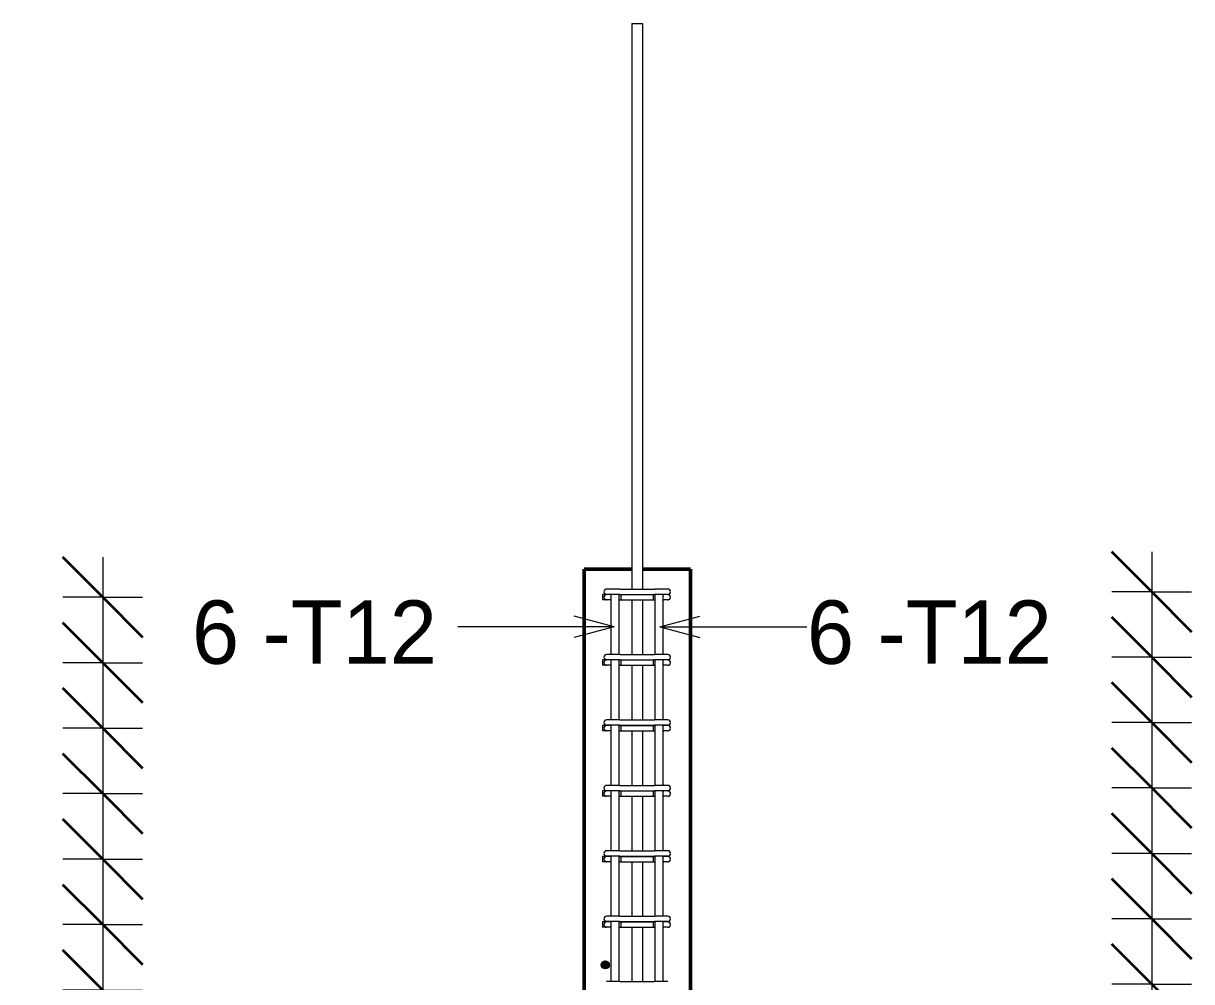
# Model space of a CAD drawing. Header units: millimetres. Extents: x -31655 to -5862, y 2843 to 78926.
# Drawn here: x -24783 to -23028, y 5580 to 7020 of the extents above; entities that cross this region are included whole.
import ezdxf

# ---------------------------------------------------------------- set-up
doc = ezdxf.new("R2010")
doc.units = ezdxf.units.MM
for name, color, linetype, lineweight in [('A-ANNO-DIMS', 211, 'Continuous', 9), ('A-ANNO-DIMS-40', 211, 'Continuous', 9), ('A-WALL', 113, 'Continuous', 25), ('S-RBAR', 171, 'Continuous', 18), ('S-RBAR-IDEN', 171, 'Continuous', 9)]:
    doc.layers.add(name, color=color, linetype=linetype, lineweight=lineweight)
doc.styles.add('Arial', font='arial.ttf', dxfattribs={"height": 80})
doc.styles.add('Nirmala UI', font='Nirmala.ttf', dxfattribs={"height": 95.25})
doc.dimstyles.new('Arc_Length_-_2_5mm_Arial', dxfattribs={"dimscale": 304.8, "dimtxt": 100.546939, "dimasz": 0.393701, "dimexe": 0.19685, "dimexo": 0.0625, "dimgap": 0.229659, "dimtad": 1, "dimdec": 4, "dimzin": 0, "dimdsep": 46, "dimtxsty": 'Nirmala UI', "dimblk1": 'OBLIQUE', "dimblk2": 'OBLIQUE', "dimsah": 1, "dimcen": 0.09, "dimdle": 0.19685, "dimazin": 0, "dimtfac": 1, "dimtdec": 4, "dimtix": 1, "dimtmove": 0, "dimatfit": 3, "dimfxl": 0.19685, "dimfxlon": 1, "dimtvp": 1, "dimtolj": 1, "dimtzin": 0, "dimarcsym": 2})
doc.dimstyles.new('Arc_Length_-_2_5mm_Arial_1', dxfattribs={"dimscale": 304.8, "dimtxt": 100.546939, "dimasz": 0.393701, "dimexe": 0.19685, "dimexo": 0.0625, "dimgap": 0.229659, "dimtad": 1, "dimdec": 4, "dimzin": 0, "dimdsep": 46, "dimtxsty": 'Arial', "dimblk1": 'OBLIQUE', "dimblk2": 'OBLIQUE', "dimsah": 1, "dimcen": 0.09, "dimdle": 0.19685, "dimazin": 0, "dimtfac": 1, "dimtdec": 4, "dimtix": 1, "dimtmove": 0, "dimatfit": 3, "dimfxl": 0.19685, "dimfxlon": 1, "dimtvp": 1, "dimtolj": 1, "dimtzin": 0, "dimarcsym": 2})

# ---------------------------------------------------------------- blocks, each defined once
blk = doc.blocks.new('DIMBLOCK122-Elevation Right')
at = {"layer": 'A-ANNO-DIMS-40', "lineweight": 35}
for p, q in [((-23087.7, 6165.7), (-23147.7, 6225.7)), ((-23087.7, 6165.7), (-23027.7, 6105.7)), ((-23087.7, 6067.5), (-23147.7, 6127.5)), ((-23087.7, 6067.5), (-23027.7, 6007.5))]:
    blk.add_line(p, q, dxfattribs=at)
at = {"layer": 'A-ANNO-DIMS-40'}
for p, q in [((-23087.7, 6225.7), (-23087.7, 6067.5)), ((-23087.7, 6165.7), (-23147.7, 6165.7)), ((-23087.7, 6165.7), (-23027.7, 6165.7)), ((-23087.7, 6067.5), (-23147.7, 6067.5)), ((-23087.7, 6067.5), (-23027.7, 6067.5))]:
    blk.add_line(p, q, dxfattribs=at)
blk = doc.blocks.new('_Oblique')
at = {"color": 0, "linetype": 'ByBlock', "lineweight": -2}
blk.add_line((-0.5, -0.5), (0.5, 0.5), dxfattribs=at)
blk = doc.blocks.new('DIMBLOCK123-Elevation Right')
at = {"layer": 'A-ANNO-DIMS-40', "lineweight": 35}
for p, q in [((-23087.7, 6067.5), (-23147.7, 6127.5)), ((-23087.7, 6067.5), (-23027.7, 6007.5)), ((-23087.7, 5969.2), (-23147.7, 6029.2)), ((-23087.7, 5969.2), (-23027.7, 5909.2))]:
    blk.add_line(p, q, dxfattribs=at)
at = {"layer": 'A-ANNO-DIMS-40'}
for p, q in [((-23087.7, 6067.5), (-23147.7, 6067.5)), ((-23087.7, 6067.5), (-23087.7, 5969.2)), ((-23087.7, 6067.5), (-23027.7, 6067.5)), ((-23087.7, 5969.2), (-23147.7, 5969.2)), ((-23087.7, 5969.2), (-23027.7, 5969.2))]:
    blk.add_line(p, q, dxfattribs=at)
blk = doc.blocks.new('DIMBLOCK124-Elevation Right')
at = {"layer": 'A-ANNO-DIMS-40', "lineweight": 35}
for p, q in [((-23087.7, 5969.2), (-23147.7, 6029.2)), ((-23087.7, 5969.2), (-23027.7, 5909.2)), ((-23087.7, 5870.9), (-23147.7, 5930.9)), ((-23087.7, 5870.9), (-23027.7, 5810.9))]:
    blk.add_line(p, q, dxfattribs=at)
at = {"layer": 'A-ANNO-DIMS-40'}
for p, q in [((-23087.7, 5969.2), (-23147.7, 5969.2)), ((-23087.7, 5969.2), (-23087.7, 5870.9)), ((-23087.7, 5969.2), (-23027.7, 5969.2)), ((-23087.7, 5870.9), (-23147.7, 5870.9)), ((-23087.7, 5870.9), (-23027.7, 5870.9))]:
    blk.add_line(p, q, dxfattribs=at)
blk = doc.blocks.new('DIMBLOCK125-Elevation Right')
at = {"layer": 'A-ANNO-DIMS-40', "lineweight": 35}
for p, q in [((-23087.7, 5870.9), (-23147.7, 5930.9)), ((-23087.7, 5870.9), (-23027.7, 5810.9)), ((-23087.7, 5772.6), (-23147.7, 5832.6)), ((-23087.7, 5772.6), (-23027.7, 5712.6))]:
    blk.add_line(p, q, dxfattribs=at)
at = {"layer": 'A-ANNO-DIMS-40'}
for p, q in [((-23087.7, 5870.9), (-23147.7, 5870.9)), ((-23087.7, 5870.9), (-23087.7, 5772.6)), ((-23087.7, 5870.9), (-23027.7, 5870.9)), ((-23087.7, 5772.6), (-23147.7, 5772.6)), ((-23087.7, 5772.6), (-23027.7, 5772.6))]:
    blk.add_line(p, q, dxfattribs=at)
blk = doc.blocks.new('DIMBLOCK126-Elevation Right')
at = {"layer": 'A-ANNO-DIMS-40', "lineweight": 35}
for p, q in [((-23087.7, 5772.6), (-23147.7, 5832.6)), ((-23087.7, 5772.6), (-23027.7, 5712.6)), ((-23087.7, 5674.3), (-23147.7, 5734.3)), ((-23087.7, 5674.3), (-23027.7, 5614.3))]:
    blk.add_line(p, q, dxfattribs=at)
at = {"layer": 'A-ANNO-DIMS-40'}
for p, q in [((-23087.7, 5772.6), (-23147.7, 5772.6)), ((-23087.7, 5772.6), (-23087.7, 5674.3)), ((-23087.7, 5772.6), (-23027.7, 5772.6)), ((-23087.7, 5674.3), (-23147.7, 5674.3)), ((-23087.7, 5674.3), (-23027.7, 5674.3))]:
    blk.add_line(p, q, dxfattribs=at)
blk = doc.blocks.new('DIMBLOCK127-Elevation Right')
at = {"layer": 'A-ANNO-DIMS-40', "lineweight": 35}
for p, q in [((-23087.7, 5674.3), (-23147.7, 5734.3)), ((-23087.7, 5674.3), (-23027.7, 5614.3)), ((-23087.7, 5576), (-23147.7, 5636)), ((-23087.7, 5576), (-23027.7, 5516))]:
    blk.add_line(p, q, dxfattribs=at)
at = {"layer": 'A-ANNO-DIMS-40'}
for p, q in [((-23087.7, 5674.3), (-23147.7, 5674.3)), ((-23087.7, 5674.3), (-23087.7, 5576)), ((-23087.7, 5674.3), (-23027.7, 5674.3)), ((-23087.7, 5576), (-23147.7, 5576)), ((-23087.7, 5576), (-23027.7, 5576))]:
    blk.add_line(p, q, dxfattribs=at)
blk = doc.blocks.new('DIMBLOCK128-Elevation Right')
at = {"layer": 'A-ANNO-DIMS-40', "lineweight": 35}
for p, q in [((-23087.7, 5576), (-23147.7, 5636)), ((-23087.7, 5576), (-23027.7, 5516)), ((-23087.7, 5476.7), (-23147.7, 5536.7)), ((-23087.7, 5476.7), (-23027.7, 5416.7))]:
    blk.add_line(p, q, dxfattribs=at)
at = {"layer": 'A-ANNO-DIMS-40'}
for p, q in [((-23087.7, 5576), (-23147.7, 5576)), ((-23087.7, 5576), (-23087.7, 5476.7)), ((-23087.7, 5576), (-23027.7, 5576)), ((-23087.7, 5476.7), (-23147.7, 5476.7)), ((-23087.7, 5476.7), (-23027.7, 5476.7))]:
    blk.add_line(p, q, dxfattribs=at)
blk = doc.blocks.new('DIMBLOCK151-Elevation Right')
at = {"layer": 'A-ANNO-DIMS-40', "lineweight": 35}
for p, q in [((-23087.7, 6165.7), (-23147.7, 6225.7)), ((-23087.7, 6165.7), (-23027.7, 6105.7)), ((-23087.7, 6067.5), (-23147.7, 6127.5)), ((-23087.7, 6067.5), (-23027.7, 6007.5)), ((-23087.7, 5969.2), (-23147.7, 6029.2)), ((-23087.7, 5969.2), (-23027.7, 5909.2)), ((-23087.7, 5870.9), (-23147.7, 5930.9)), ((-23087.7, 5870.9), (-23027.7, 5810.9)), ((-23087.7, 5772.6), (-23147.7, 5832.6)), ((-23087.7, 5772.6), (-23027.7, 5712.6)), ((-23087.7, 5674.3), (-23147.7, 5734.3)), ((-23087.7, 5674.3), (-23027.7, 5614.3)), ((-23087.7, 5576), (-23147.7, 5636)), ((-23087.7, 5576), (-23027.7, 5516)), ((-23087.7, 5476.7), (-23147.7, 5536.7)), ((-23087.7, 5476.7), (-23027.7, 5416.7))]:
    blk.add_line(p, q, dxfattribs=at)
at = {"layer": 'A-ANNO-DIMS-40'}
for p, q in [((-23087.7, 6225.7), (-23087.7, 5576)), ((-23087.7, 6225.7), (-23087.7, 6067.5)), ((-23087.7, 6165.7), (-23147.7, 6165.7)), ((-23087.7, 6165.7), (-23027.7, 6165.7)), ((-23087.7, 6067.5), (-23147.7, 6067.5)), ((-23087.7, 6067.5), (-23087.7, 5969.2)), ((-23087.7, 6067.5), (-23027.7, 6067.5)), ((-23087.7, 5969.2), (-23147.7, 5969.2)), ((-23087.7, 5969.2), (-23087.7, 5870.9)), ((-23087.7, 5969.2), (-23027.7, 5969.2)), ((-23087.7, 5870.9), (-23147.7, 5870.9)), ((-23087.7, 5870.9), (-23087.7, 5772.6)), ((-23087.7, 5870.9), (-23027.7, 5870.9)), ((-23087.7, 5772.6), (-23147.7, 5772.6)), ((-23087.7, 5772.6), (-23087.7, 5674.3)), ((-23087.7, 5772.6), (-23027.7, 5772.6)), ((-23087.7, 5674.3), (-23147.7, 5674.3)), ((-23087.7, 5674.3), (-23087.7, 5576)), ((-23087.7, 5674.3), (-23027.7, 5674.3)), ((-23087.7, 5576), (-23147.7, 5576)), ((-23087.7, 5576), (-23087.7, 5476.7)), ((-23087.7, 5576), (-23027.7, 5576)), ((-23087.7, 5476.7), (-23147.7, 5476.7)), ((-23087.7, 5476.7), (-23027.7, 5476.7))]:
    blk.add_line(p, q, dxfattribs=at)
blk = doc.blocks.new('_None')
blk = doc.blocks.new('DIMBLOCK152-Elevation Right')
at = {"layer": 'A-ANNO-DIMS-40', "lineweight": 35}
for p, q in [((-23087.7, 5576), (-23147.7, 5636)), ((-23087.7, 5576), (-23027.7, 5516)), ((-23087.7, 5476.7), (-23147.7, 5536.7)), ((-23087.7, 5476.7), (-23027.7, 5416.7)), ((-23087.7, 5378.4), (-23147.7, 5438.4)), ((-23087.7, 5378.4), (-23027.7, 5318.4))]:
    blk.add_line(p, q, dxfattribs=at)
at = {"layer": 'A-ANNO-DIMS-40'}
for p, q in [((-23087.7, 5576), (-23147.7, 5576)), ((-23087.7, 5576), (-23087.7, 5476.7)), ((-23087.7, 5576), (-23087.7, 5476.7)), ((-23087.7, 5576), (-23027.7, 5576)), ((-23087.7, 5476.7), (-23147.7, 5476.7)), ((-23087.7, 5476.7), (-23087.7, 5378.4)), ((-23087.7, 5476.7), (-23027.7, 5476.7)), ((-23087.7, 5378.4), (-23147.7, 5378.4)), ((-23087.7, 5378.4), (-23027.7, 5378.4))]:
    blk.add_line(p, q, dxfattribs=at)
blk = doc.blocks.new('DIMBLOCK155-Elevation Right')
at = {"layer": 'A-ANNO-DIMS-40', "lineweight": 35}
for p, q in [((-24664.2, 6157.6), (-24724.2, 6217.6)), ((-24664.2, 6157.6), (-24604.2, 6097.6)), ((-24664.2, 6059.2), (-24724.2, 6119.2)), ((-24664.2, 6059.2), (-24604.2, 5999.2))]:
    blk.add_line(p, q, dxfattribs=at)
at = {"layer": 'A-ANNO-DIMS-40'}
for p, q in [((-24664.2, 6217.6), (-24664.2, 6059.2)), ((-24664.2, 6157.6), (-24724.2, 6157.6)), ((-24664.2, 6157.6), (-24604.2, 6157.6)), ((-24664.2, 6059.2), (-24724.2, 6059.2)), ((-24664.2, 6059.2), (-24604.2, 6059.2))]:
    blk.add_line(p, q, dxfattribs=at)
blk = doc.blocks.new('DIMBLOCK156-Elevation Right')
at = {"layer": 'A-ANNO-DIMS-40', "lineweight": 35}
for p, q in [((-24664.2, 6059.2), (-24724.2, 6119.2)), ((-24664.2, 6059.2), (-24604.2, 5999.2)), ((-24664.2, 5960.8), (-24724.2, 6020.8)), ((-24664.2, 5960.8), (-24604.2, 5900.8))]:
    blk.add_line(p, q, dxfattribs=at)
at = {"layer": 'A-ANNO-DIMS-40'}
for p, q in [((-24664.2, 6059.2), (-24724.2, 6059.2)), ((-24664.2, 6059.2), (-24664.2, 5960.8)), ((-24664.2, 6059.2), (-24604.2, 6059.2)), ((-24664.2, 5960.8), (-24724.2, 5960.8)), ((-24664.2, 5960.8), (-24604.2, 5960.8))]:
    blk.add_line(p, q, dxfattribs=at)
blk = doc.blocks.new('DIMBLOCK157-Elevation Right')
at = {"layer": 'A-ANNO-DIMS-40', "lineweight": 35}
for p, q in [((-24664.2, 5960.8), (-24724.2, 6020.8)), ((-24664.2, 5960.8), (-24604.2, 5900.8)), ((-24664.2, 5862.4), (-24724.2, 5922.4)), ((-24664.2, 5862.4), (-24604.2, 5802.4))]:
    blk.add_line(p, q, dxfattribs=at)
at = {"layer": 'A-ANNO-DIMS-40'}
for p, q in [((-24664.2, 5960.8), (-24724.2, 5960.8)), ((-24664.2, 5960.8), (-24664.2, 5862.4)), ((-24664.2, 5960.8), (-24604.2, 5960.8)), ((-24664.2, 5862.4), (-24724.2, 5862.4)), ((-24664.2, 5862.4), (-24604.2, 5862.4))]:
    blk.add_line(p, q, dxfattribs=at)
blk = doc.blocks.new('DIMBLOCK158-Elevation Right')
at = {"layer": 'A-ANNO-DIMS-40', "lineweight": 35}
for p, q in [((-24664.2, 5862.4), (-24724.2, 5922.4)), ((-24664.2, 5862.4), (-24604.2, 5802.4)), ((-24664.2, 5764), (-24724.2, 5824)), ((-24664.2, 5764), (-24604.2, 5704))]:
    blk.add_line(p, q, dxfattribs=at)
at = {"layer": 'A-ANNO-DIMS-40'}
for p, q in [((-24664.2, 5862.4), (-24724.2, 5862.4)), ((-24664.2, 5862.4), (-24664.2, 5764)), ((-24664.2, 5862.4), (-24604.2, 5862.4)), ((-24664.2, 5764), (-24724.2, 5764)), ((-24664.2, 5764), (-24604.2, 5764))]:
    blk.add_line(p, q, dxfattribs=at)
blk = doc.blocks.new('DIMBLOCK159-Elevation Right')
at = {"layer": 'A-ANNO-DIMS-40', "lineweight": 35}
for p, q in [((-24664.2, 5764), (-24724.2, 5824)), ((-24664.2, 5764), (-24604.2, 5704)), ((-24664.2, 5665.6), (-24724.2, 5725.6)), ((-24664.2, 5665.6), (-24604.2, 5605.6))]:
    blk.add_line(p, q, dxfattribs=at)
at = {"layer": 'A-ANNO-DIMS-40'}
for p, q in [((-24664.2, 5764), (-24724.2, 5764)), ((-24664.2, 5764), (-24664.2, 5665.6)), ((-24664.2, 5764), (-24604.2, 5764)), ((-24664.2, 5665.6), (-24724.2, 5665.6)), ((-24664.2, 5665.6), (-24604.2, 5665.6))]:
    blk.add_line(p, q, dxfattribs=at)
blk = doc.blocks.new('DIMBLOCK160-Elevation Right')
at = {"layer": 'A-ANNO-DIMS-40', "lineweight": 35}
for p, q in [((-24664.2, 5665.6), (-24724.2, 5725.6)), ((-24664.2, 5665.6), (-24604.2, 5605.6)), ((-24664.2, 5567.2), (-24724.2, 5627.2)), ((-24664.2, 5567.2), (-24604.2, 5507.2))]:
    blk.add_line(p, q, dxfattribs=at)
at = {"layer": 'A-ANNO-DIMS-40'}
for p, q in [((-24664.2, 5665.6), (-24724.2, 5665.6)), ((-24664.2, 5665.6), (-24664.2, 5567.2)), ((-24664.2, 5665.6), (-24604.2, 5665.6)), ((-24664.2, 5567.2), (-24724.2, 5567.2)), ((-24664.2, 5567.2), (-24604.2, 5567.2))]:
    blk.add_line(p, q, dxfattribs=at)
blk = doc.blocks.new('DIMBLOCK161-Elevation Right')
at = {"layer": 'A-ANNO-DIMS-40', "lineweight": 35}
for p, q in [((-24664.2, 5567.2), (-24724.2, 5627.2)), ((-24664.2, 5567.2), (-24604.2, 5507.2)), ((-24664.2, 5468.8), (-24724.2, 5528.8)), ((-24664.2, 5468.8), (-24604.2, 5408.8))]:
    blk.add_line(p, q, dxfattribs=at)
at = {"layer": 'A-ANNO-DIMS-40'}
for p, q in [((-24664.2, 5567.2), (-24724.2, 5567.2)), ((-24664.2, 5567.2), (-24664.2, 5468.8)), ((-24664.2, 5567.2), (-24604.2, 5567.2)), ((-24664.2, 5468.8), (-24724.2, 5468.8)), ((-24664.2, 5468.8), (-24604.2, 5468.8))]:
    blk.add_line(p, q, dxfattribs=at)
blk = doc.blocks.new('DIMBLOCK184-Elevation Right')
at = {"layer": 'A-ANNO-DIMS-40', "lineweight": 35}
for p, q in [((-24664.2, 6157.6), (-24724.2, 6217.6)), ((-24664.2, 6157.6), (-24604.2, 6097.6)), ((-24664.2, 6059.2), (-24724.2, 6119.2)), ((-24664.2, 6059.2), (-24604.2, 5999.2)), ((-24664.2, 5960.8), (-24724.2, 6020.8)), ((-24664.2, 5960.8), (-24604.2, 5900.8)), ((-24664.2, 5862.4), (-24724.2, 5922.4)), ((-24664.2, 5862.4), (-24604.2, 5802.4)), ((-24664.2, 5764), (-24724.2, 5824)), ((-24664.2, 5764), (-24604.2, 5704)), ((-24664.2, 5665.6), (-24724.2, 5725.6)), ((-24664.2, 5665.6), (-24604.2, 5605.6)), ((-24664.2, 5567.2), (-24724.2, 5627.2)), ((-24664.2, 5567.2), (-24604.2, 5507.2)), ((-24664.2, 5468.8), (-24724.2, 5528.8)), ((-24664.2, 5468.8), (-24604.2, 5408.8)), ((-24664.2, 5370.3), (-24724.2, 5430.3)), ((-24664.2, 5370.3), (-24604.2, 5310.3)), ((-24664.2, 5271.9), (-24724.2, 5331.9)), ((-24664.2, 5271.9), (-24604.2, 5211.9)), ((-24664.2, 5173.5), (-24724.2, 5233.5)), ((-24664.2, 5173.5), (-24604.2, 5113.5)), ((-24664.2, 5075.1), (-24724.2, 5135.1)), ((-24664.2, 5075.1), (-24604.2, 5015.1)), ((-24664.2, 4976.7), (-24724.2, 5036.7)), ((-24664.2, 4976.7), (-24604.2, 4916.7)), ((-24664.2, 4878.3), (-24724.2, 4938.3)), ((-24664.2, 4878.3), (-24604.2, 4818.3)), ((-24664.2, 4779.9), (-24724.2, 4839.9)), ((-24664.2, 4779.9), (-24604.2, 4719.9)), ((-24664.2, 4681.5), (-24724.2, 4741.5)), ((-24664.2, 4681.5), (-24604.2, 4621.5)), ((-24664.2, 4583.1), (-24724.2, 4643.1)), ((-24664.2, 4583.1), (-24604.2, 4523.1)), ((-24664.2, 4484.7), (-24724.2, 4544.7)), ((-24664.2, 4484.7), (-24604.2, 4424.7)), ((-24664.2, 4386.3), (-24724.2, 4446.3)), ((-24664.2, 4386.3), (-24604.2, 4326.3)), ((-24664.2, 4287.8), (-24724.2, 4347.8)), ((-24664.2, 4287.8), (-24604.2, 4227.8)), ((-24664.2, 4189.4), (-24724.2, 4249.4)), ((-24664.2, 4189.4), (-24604.2, 4129.4)), ((-24664.2, 4091), (-24724.2, 4151)), ((-24664.2, 4091), (-24604.2, 4031)), ((-24664.2, 3992.6), (-24724.2, 4052.6)), ((-24664.2, 3992.6), (-24604.2, 3932.6)), ((-24664.2, 3894.2), (-24724.2, 3954.2)), ((-24664.2, 3894.2), (-24604.2, 3834.2)), ((-24664.2, 3795.8), (-24724.2, 3855.8)), ((-24664.2, 3795.8), (-24604.2, 3735.8)), ((-24664.2, 3697.4), (-24724.2, 3757.4)), ((-24664.2, 3697.4), (-24604.2, 3637.4)), ((-24664.2, 3599), (-24724.2, 3659)), ((-24664.2, 3599), (-24604.2, 3539)), ((-24664.2, 3500.6), (-24724.2, 3560.6)), ((-24664.2, 3500.6), (-24604.2, 3440.6)), ((-24664.2, 3402.2), (-24724.2, 3462.2)), ((-24664.2, 3402.2), (-24604.2, 3342.2)), ((-24664.2, 3303.8), (-24724.2, 3363.8)), ((-24664.2, 3303.8), (-24604.2, 3243.8))]:
    blk.add_line(p, q, dxfattribs=at)
at = {"layer": 'A-ANNO-DIMS-40'}
for p, q in [((-24664.2, 6217.6), (-24664.2, 3243.8)), ((-24664.2, 6217.6), (-24664.2, 6059.2)), ((-24664.2, 6157.6), (-24724.2, 6157.6)), ((-24664.2, 6157.6), (-24604.2, 6157.6)), ((-24664.2, 6059.2), (-24724.2, 6059.2)), ((-24664.2, 6059.2), (-24664.2, 5960.8)), ((-24664.2, 6059.2), (-24604.2, 6059.2)), ((-24664.2, 5960.8), (-24724.2, 5960.8)), ((-24664.2, 5960.8), (-24664.2, 5862.4)), ((-24664.2, 5960.8), (-24604.2, 5960.8)), ((-24664.2, 5862.4), (-24724.2, 5862.4)), ((-24664.2, 5862.4), (-24664.2, 5764)), ((-24664.2, 5862.4), (-24604.2, 5862.4)), ((-24664.2, 5764), (-24724.2, 5764)), ((-24664.2, 5764), (-24664.2, 5665.6)), ((-24664.2, 5764), (-24604.2, 5764)), ((-24664.2, 5665.6), (-24724.2, 5665.6)), ((-24664.2, 5665.6), (-24664.2, 5567.2)), ((-24664.2, 5665.6), (-24604.2, 5665.6)), ((-24664.2, 5567.2), (-24724.2, 5567.2)), ((-24664.2, 5567.2), (-24664.2, 5468.8)), ((-24664.2, 5567.2), (-24604.2, 5567.2)), ((-24664.2, 5468.8), (-24724.2, 5468.8)), ((-24664.2, 5468.8), (-24664.2, 5370.3)), ((-24664.2, 5468.8), (-24604.2, 5468.8)), ((-24664.2, 5370.3), (-24724.2, 5370.3)), ((-24664.2, 5370.3), (-24664.2, 5271.9)), ((-24664.2, 5370.3), (-24604.2, 5370.3)), ((-24664.2, 5271.9), (-24724.2, 5271.9)), ((-24664.2, 5271.9), (-24664.2, 5173.5)), ((-24664.2, 5271.9), (-24604.2, 5271.9)), ((-24664.2, 5173.5), (-24724.2, 5173.5)), ((-24664.2, 5173.5), (-24664.2, 5075.1)), ((-24664.2, 5173.5), (-24604.2, 5173.5)), ((-24664.2, 5075.1), (-24724.2, 5075.1)), ((-24664.2, 5075.1), (-24664.2, 4976.7)), ((-24664.2, 5075.1), (-24604.2, 5075.1)), ((-24664.2, 4976.7), (-24724.2, 4976.7)), ((-24664.2, 4976.7), (-24664.2, 4878.3)), ((-24664.2, 4976.7), (-24604.2, 4976.7)), ((-24664.2, 4878.3), (-24724.2, 4878.3)), ((-24664.2, 4878.3), (-24664.2, 4779.9)), ((-24664.2, 4878.3), (-24604.2, 4878.3)), ((-24664.2, 4779.9), (-24724.2, 4779.9)), ((-24664.2, 4779.9), (-24664.2, 4681.5)), ((-24664.2, 4779.9), (-24604.2, 4779.9)), ((-24664.2, 4681.5), (-24724.2, 4681.5)), ((-24664.2, 4681.5), (-24664.2, 4583.1)), ((-24664.2, 4681.5), (-24604.2, 4681.5)), ((-24664.2, 4583.1), (-24724.2, 4583.1)), ((-24664.2, 4583.1), (-24664.2, 4484.7)), ((-24664.2, 4583.1), (-24604.2, 4583.1)), ((-24664.2, 4484.7), (-24724.2, 4484.7)), ((-24664.2, 4484.7), (-24664.2, 4386.3)), ((-24664.2, 4484.7), (-24604.2, 4484.7)), ((-24664.2, 4386.3), (-24724.2, 4386.3)), ((-24664.2, 4386.3), (-24664.2, 4287.8)), ((-24664.2, 4386.3), (-24604.2, 4386.3)), ((-24664.2, 4287.8), (-24724.2, 4287.8)), ((-24664.2, 4287.8), (-24664.2, 4189.4)), ((-24664.2, 4287.8), (-24604.2, 4287.8)), ((-24664.2, 4189.4), (-24724.2, 4189.4)), ((-24664.2, 4189.4), (-24664.2, 4091)), ((-24664.2, 4189.4), (-24604.2, 4189.4)), ((-24664.2, 4091), (-24724.2, 4091)), ((-24664.2, 4091), (-24664.2, 3992.6)), ((-24664.2, 4091), (-24604.2, 4091)), ((-24664.2, 3992.6), (-24724.2, 3992.6)), ((-24664.2, 3992.6), (-24664.2, 3894.2)), ((-24664.2, 3992.6), (-24604.2, 3992.6)), ((-24664.2, 3894.2), (-24724.2, 3894.2)), ((-24664.2, 3894.2), (-24664.2, 3795.8)), ((-24664.2, 3894.2), (-24604.2, 3894.2)), ((-24664.2, 3795.8), (-24724.2, 3795.8)), ((-24664.2, 3795.8), (-24664.2, 3697.4)), ((-24664.2, 3795.8), (-24604.2, 3795.8)), ((-24664.2, 3697.4), (-24724.2, 3697.4)), ((-24664.2, 3697.4), (-24664.2, 3599)), ((-24664.2, 3697.4), (-24604.2, 3697.4)), ((-24664.2, 3599), (-24724.2, 3599)), ((-24664.2, 3599), (-24664.2, 3500.6)), ((-24664.2, 3599), (-24604.2, 3599)), ((-24664.2, 3500.6), (-24724.2, 3500.6)), ((-24664.2, 3500.6), (-24664.2, 3402.2)), ((-24664.2, 3500.6), (-24604.2, 3500.6)), ((-24664.2, 3402.2), (-24724.2, 3402.2)), ((-24664.2, 3402.2), (-24664.2, 3243.8)), ((-24664.2, 3402.2), (-24604.2, 3402.2)), ((-24664.2, 3303.8), (-24724.2, 3303.8)), ((-24664.2, 3303.8), (-24604.2, 3303.8))]:
    blk.add_line(p, q, dxfattribs=at)

msp = doc.modelspace()

# ---------------------------------------------------------------- hatches: boundary and pattern name
at = {"layer": 'S-RBAR'}
h = msp.add_hatch(color=256, dxfattribs=at)
edge = h.paths.add_edge_path()
edge.add_arc((-23908.86685, 5605), 6, 0, 360)
msp.add_hatch(color=256, dxfattribs=at).paths.add_polyline_path([(-23908.86685, 5599), (-23902.86685, 5605), (-23908.86685, 5611), (-23914.86685, 5605), (-23911.30388, 5601.43703)])

# ---------------------------------------------------------------- linework, layer by layer
at = {"layer": 'A-WALL', "lineweight": 50}
for p, q in [((-23940.86685, 6199.75), (-23940.86685, 4554.75)), ((-23868.86685, 6199.75), (-23940.86685, 6199.75)), ((-23780.86685, 6199.75), (-23852.86685, 6199.75)), ((-23780.86685, 3269.75), (-23780.86685, 6199.75))]:
    msp.add_line(p, q, dxfattribs=at)
at = {"layer": 'S-RBAR'}
for p, q in [((-23868.86685, 7019.75), (-23868.86685, 6169.75)), ((-23868.86685, 7019.75), (-23852.86685, 7019.75)), ((-23868.86685, 7019.75), (-23868.86685, 6169.75)), ((-23868.86685, 7019.75), (-23852.86685, 7019.75)), ((-23852.86685, 7019.75), (-23852.86685, 6169.75)), ((-23852.86685, 7019.75), (-23852.86685, 6169.75)), ((-23886.86685, 6169.75), (-23906.86685, 6169.75)), ((-23886.86685, 6169.75), (-23834.86685, 6169.75)), ((-23814.86685, 6169.75), (-23834.86685, 6169.75)), ((-23906.86685, 6161.625), (-23913.3557, 6161.625)), ((-23913.3557, 6161.625), (-23913.3557, 6153.625)), ((-23906.86685, 6153.625), (-23913.3557, 6153.625)), ((-23886.86685, 6161.75), (-23906.86685, 6161.75)), ((-23901.00899, 6161.625), (-23906.86685, 6161.625)), ((-23906.78342, 6153.625), (-23906.86685, 6153.625)), ((-23901.00899, 6153.625), (-23906.18537, 6153.625)), ((-23901.00899, 6161.625), (-23899.93792, 6161.625)), ((-23901.00899, 6153.625), (-23899.93792, 6153.625)), ((-23899.93792, 6071.45204), (-23899.93792, 6161.75)), ((-23887.93792, 6071.45204), (-23887.93792, 6161.75)), ((-23887.93792, 6161.625), (-23885.07143, 6161.625)), ((-23887.93792, 6153.625), (-23885.07143, 6153.625)), ((-23886.86685, 6161.75), (-23834.86685, 6161.75)), ((-23885.07143, 6161.625), (-23860.86685, 6161.625)), ((-23885.07143, 6153.625), (-23885.07143, 6161.625)), ((-23885.07143, 6153.625), (-23860.86685, 6153.625)), ((-23868.86685, 6153.625), (-23868.86685, 6071.45204)), ((-23868.86685, 6153.625), (-23868.86685, 6071.45204)), ((-23860.86685, 6161.625), (-23836.66227, 6161.625)), ((-23860.86685, 6153.625), (-23836.66227, 6153.625)), ((-23852.86685, 6153.625), (-23852.86685, 6071.45204)), ((-23852.86685, 6153.625), (-23852.86685, 6071.45204)), ((-23836.66227, 6161.625), (-23833.79578, 6161.625)), ((-23836.66227, 6153.625), (-23836.66227, 6161.625)), ((-23836.66227, 6153.625), (-23833.79578, 6153.625)), ((-23814.86685, 6161.75), (-23834.86685, 6161.75)), ((-23833.79578, 6071.45204), (-23833.79578, 6161.75)), ((-23821.79578, 6071.45204), (-23821.79578, 6161.75)), ((-23821.79578, 6161.625), (-23820.72472, 6161.625)), ((-23821.79578, 6153.625), (-23820.72472, 6153.625)), ((-23814.86685, 6161.625), (-23820.72472, 6161.625)), ((-23815.54833, 6153.625), (-23820.72472, 6153.625)), ((-23814.86685, 6153.625), (-23814.95028, 6153.625)), ((-23906.86685, 6063.21552), (-23913.3557, 6063.21552)), ((-23913.3557, 6063.21552), (-23913.3557, 6055.21552)), ((-23886.86685, 6071.45204), (-23906.86685, 6071.45204)), ((-23886.86685, 6063.45204), (-23906.86685, 6063.45204)), ((-23901.00899, 6063.21552), (-23906.86685, 6063.21552)), ((-23901.00899, 6063.21552), (-23899.93792, 6063.21552)), ((-23899.93792, 5973.15408), (-23899.93792, 6063.45204)), ((-23887.93792, 5973.15408), (-23887.93792, 6063.45204)), ((-23887.93792, 6063.21552), (-23885.07143, 6063.21552)), ((-23886.86685, 6071.45204), (-23834.86685, 6071.45204)), ((-23886.86685, 6063.45204), (-23834.86685, 6063.45204)), ((-23885.07143, 6063.21552), (-23860.86685, 6063.21552)), ((-23885.07143, 6055.21552), (-23885.07143, 6063.21552)), ((-23860.86685, 6063.21552), (-23836.66227, 6063.21552)), ((-23836.66227, 6063.21552), (-23833.79578, 6063.21552)), ((-23836.66227, 6055.21552), (-23836.66227, 6063.21552)), ((-23814.86685, 6071.45204), (-23834.86685, 6071.45204)), ((-23814.86685, 6063.45204), (-23834.86685, 6063.45204)), ((-23833.79578, 5973.15408), (-23833.79578, 6063.45204)), ((-23821.79578, 5973.15408), (-23821.79578, 6063.45204)), ((-23821.79578, 6063.21552), (-23820.72472, 6063.21552)), ((-23814.86685, 6063.21552), (-23820.72472, 6063.21552)), ((-23906.86685, 6055.21552), (-23913.3557, 6055.21552)), ((-23906.78342, 6055.21552), (-23906.86685, 6055.21552)), ((-23901.00899, 6055.21552), (-23906.18537, 6055.21552)), ((-23901.00899, 6055.21552), (-23899.93792, 6055.21552)), ((-23887.93792, 6055.21552), (-23885.07143, 6055.21552)), ((-23885.07143, 6055.21552), (-23860.86685, 6055.21552)), ((-23868.86685, 6055.21552), (-23868.86685, 5973.15408)), ((-23868.86685, 6055.21552), (-23868.86685, 5973.15408)), ((-23860.86685, 6055.21552), (-23836.66227, 6055.21552)), ((-23852.86685, 6055.21552), (-23852.86685, 5973.15408)), ((-23852.86685, 6055.21552), (-23852.86685, 5973.15408)), ((-23836.66227, 6055.21552), (-23833.79578, 6055.21552)), ((-23821.79578, 6055.21552), (-23820.72472, 6055.21552)), ((-23815.54833, 6055.21552), (-23820.72472, 6055.21552)), ((-23814.86685, 6055.21552), (-23814.95028, 6055.21552)), ((-23886.86685, 5973.15408), (-23906.86685, 5973.15408)), ((-23886.86685, 5973.15408), (-23834.86685, 5973.15408)), ((-23814.86685, 5973.15408), (-23834.86685, 5973.15408)), ((-23906.86685, 5964.80603), (-23913.3557, 5964.80603)), ((-23913.3557, 5964.80603), (-23913.3557, 5956.80603)), ((-23906.86685, 5956.80603), (-23913.3557, 5956.80603)), ((-23886.86685, 5965.15408), (-23906.86685, 5965.15408)), ((-23901.00899, 5964.80603), (-23906.86685, 5964.80603)), ((-23906.78342, 5956.80603), (-23906.86685, 5956.80603)), ((-23901.00899, 5956.80603), (-23906.18537, 5956.80603)), ((-23901.00899, 5964.80603), (-23899.93792, 5964.80603)), ((-23901.00899, 5956.80603), (-23899.93792, 5956.80603)), ((-23899.93792, 5874.85612), (-23899.93792, 5965.15408)), ((-23887.93792, 5874.85612), (-23887.93792, 5965.15408)), ((-23887.93792, 5964.80603), (-23885.07143, 5964.80603)), ((-23887.93792, 5956.80603), (-23885.07143, 5956.80603)), ((-23886.86685, 5965.15408), (-23834.86685, 5965.15408)), ((-23885.07143, 5964.80603), (-23860.86685, 5964.80603)), ((-23885.07143, 5956.80603), (-23885.07143, 5964.80603)), ((-23885.07143, 5956.80603), (-23860.86685, 5956.80603)), ((-23868.86685, 5956.80603), (-23868.86685, 5874.85612)), ((-23868.86685, 5956.80603), (-23868.86685, 5874.85612)), ((-23860.86685, 5964.80603), (-23836.66227, 5964.80603)), ((-23860.86685, 5956.80603), (-23836.66227, 5956.80603)), ((-23852.86685, 5956.80603), (-23852.86685, 5874.85612)), ((-23852.86685, 5956.80603), (-23852.86685, 5874.85612)), ((-23836.66227, 5964.80603), (-23833.79578, 5964.80603)), ((-23836.66227, 5956.80603), (-23836.66227, 5964.80603)), ((-23836.66227, 5956.80603), (-23833.79578, 5956.80603)), ((-23814.86685, 5965.15408), (-23834.86685, 5965.15408)), ((-23833.79578, 5874.85612), (-23833.79578, 5965.15408)), ((-23821.79578, 5874.85612), (-23821.79578, 5965.15408)), ((-23821.79578, 5964.80603), (-23820.72472, 5964.80603)), ((-23821.79578, 5956.80603), (-23820.72472, 5956.80603)), ((-23814.86685, 5964.80603), (-23820.72472, 5964.80603)), ((-23815.54833, 5956.80603), (-23820.72472, 5956.80603)), ((-23814.86685, 5956.80603), (-23814.95028, 5956.80603)), ((-23906.86685, 5866.39655), (-23913.3557, 5866.39655)), ((-23913.3557, 5866.39655), (-23913.3557, 5858.39655)), ((-23886.86685, 5874.85612), (-23906.86685, 5874.85612)), ((-23886.86685, 5866.85612), (-23906.86685, 5866.85612)), ((-23901.00899, 5866.39655), (-23906.86685, 5866.39655)), ((-23901.00899, 5866.39655), (-23899.93792, 5866.39655)), ((-23899.93792, 5776.55816), (-23899.93792, 5866.85612)), ((-23887.93792, 5776.55816), (-23887.93792, 5866.85612)), ((-23887.93792, 5866.39655), (-23885.07143, 5866.39655)), ((-23886.86685, 5874.85612), (-23834.86685, 5874.85612)), ((-23886.86685, 5866.85612), (-23834.86685, 5866.85612)), ((-23885.07143, 5866.39655), (-23860.86685, 5866.39655)), ((-23885.07143, 5858.39655), (-23885.07143, 5866.39655)), ((-23860.86685, 5866.39655), (-23836.66227, 5866.39655)), ((-23836.66227, 5866.39655), (-23833.79578, 5866.39655)), ((-23836.66227, 5858.39655), (-23836.66227, 5866.39655)), ((-23814.86685, 5874.85612), (-23834.86685, 5874.85612)), ((-23814.86685, 5866.85612), (-23834.86685, 5866.85612)), ((-23833.79578, 5776.55816), (-23833.79578, 5866.85612)), ((-23821.79578, 5776.55816), (-23821.79578, 5866.85612)), ((-23821.79578, 5866.39655), (-23820.72472, 5866.39655)), ((-23814.86685, 5866.39655), (-23820.72472, 5866.39655)), ((-23906.86685, 5858.39655), (-23913.3557, 5858.39655)), ((-23906.78342, 5858.39655), (-23906.86685, 5858.39655)), ((-23901.00899, 5858.39655), (-23906.18537, 5858.39655)), ((-23901.00899, 5858.39655), (-23899.93792, 5858.39655)), ((-23887.93792, 5858.39655), (-23885.07143, 5858.39655)), ((-23885.07143, 5858.39655), (-23860.86685, 5858.39655)), ((-23868.86685, 5858.39655), (-23868.86685, 5776.55816)), ((-23868.86685, 5858.39655), (-23868.86685, 5776.55816)), ((-23860.86685, 5858.39655), (-23836.66227, 5858.39655)), ((-23852.86685, 5858.39655), (-23852.86685, 5776.55816)), ((-23852.86685, 5858.39655), (-23852.86685, 5776.55816)), ((-23836.66227, 5858.39655), (-23833.79578, 5858.39655)), ((-23821.79578, 5858.39655), (-23820.72472, 5858.39655)), ((-23815.54833, 5858.39655), (-23820.72472, 5858.39655)), ((-23814.86685, 5858.39655), (-23814.95028, 5858.39655)), ((-23886.86685, 5776.55816), (-23906.86685, 5776.55816)), ((-23886.86685, 5776.55816), (-23834.86685, 5776.55816)), ((-23814.86685, 5776.55816), (-23834.86685, 5776.55816)), ((-23906.86685, 5767.98707), (-23913.3557, 5767.98707)), ((-23913.3557, 5767.98707), (-23913.3557, 5759.98707)), ((-23906.86685, 5759.98707), (-23913.3557, 5759.98707)), ((-23886.86685, 5768.55816), (-23906.86685, 5768.55816)), ((-23901.00899, 5767.98707), (-23906.86685, 5767.98707)), ((-23906.78342, 5759.98707), (-23906.86685, 5759.98707)), ((-23901.00899, 5759.98707), (-23906.18537, 5759.98707)), ((-23901.00899, 5767.98707), (-23899.93792, 5767.98707)), ((-23901.00899, 5759.98707), (-23899.93792, 5759.98707)), ((-23899.93792, 5678.2602), (-23899.93792, 5768.55816)), ((-23887.93792, 5678.2602), (-23887.93792, 5768.55816)), ((-23887.93792, 5767.98707), (-23885.07143, 5767.98707)), ((-23887.93792, 5759.98707), (-23885.07143, 5759.98707)), ((-23886.86685, 5768.55816), (-23834.86685, 5768.55816)), ((-23885.07143, 5767.98707), (-23860.86685, 5767.98707)), ((-23885.07143, 5759.98707), (-23885.07143, 5767.98707)), ((-23885.07143, 5759.98707), (-23860.86685, 5759.98707)), ((-23868.86685, 5768.55816), (-23868.86685, 5767.98707)), ((-23868.86685, 5768.55816), (-23868.86685, 5767.98707)), ((-23868.86685, 5759.98707), (-23868.86685, 5678.2602)), ((-23868.86685, 5759.98707), (-23868.86685, 5678.2602)), ((-23860.86685, 5767.98707), (-23836.66227, 5767.98707)), ((-23860.86685, 5759.98707), (-23836.66227, 5759.98707)), ((-23852.86685, 5768.55816), (-23852.86685, 5767.98707)), ((-23852.86685, 5768.55816), (-23852.86685, 5767.98707)), ((-23852.86685, 5759.98707), (-23852.86685, 5678.2602)), ((-23852.86685, 5759.98707), (-23852.86685, 5678.2602)), ((-23836.66227, 5767.98707), (-23833.79578, 5767.98707)), ((-23836.66227, 5759.98707), (-23836.66227, 5767.98707)), ((-23836.66227, 5759.98707), (-23833.79578, 5759.98707)), ((-23814.86685, 5768.55816), (-23834.86685, 5768.55816)), ((-23833.79578, 5678.2602), (-23833.79578, 5768.55816)), ((-23821.79578, 5678.2602), (-23821.79578, 5768.55816)), ((-23821.79578, 5767.98707), (-23820.72472, 5767.98707)), ((-23821.79578, 5759.98707), (-23820.72472, 5759.98707)), ((-23814.86685, 5767.98707), (-23820.72472, 5767.98707)), ((-23815.54833, 5759.98707), (-23820.72472, 5759.98707)), ((-23814.86685, 5759.98707), (-23814.95028, 5759.98707)), ((-23886.86685, 5678.2602), (-23906.86685, 5678.2602)), ((-23886.86685, 5678.2602), (-23834.86685, 5678.2602)), ((-23814.86685, 5678.2602), (-23834.86685, 5678.2602)), ((-23906.86685, 5669.57759), (-23913.3557, 5669.57759)), ((-23913.3557, 5669.57759), (-23913.3557, 5661.57759)), ((-23906.86685, 5661.57759), (-23913.3557, 5661.57759)), ((-23886.86685, 5670.2602), (-23906.86685, 5670.2602)), ((-23901.00899, 5669.57759), (-23906.86685, 5669.57759)), ((-23906.78342, 5661.57759), (-23906.86685, 5661.57759)), ((-23901.00899, 5661.57759), (-23906.18537, 5661.57759)), ((-23901.00899, 5669.57759), (-23899.93792, 5669.57759)), ((-23901.00899, 5661.57759), (-23899.93792, 5661.57759)), ((-23899.93792, 5579.96224), (-23899.93792, 5670.2602)), ((-23887.93792, 5579.96224), (-23887.93792, 5670.2602)), ((-23887.93792, 5669.57759), (-23885.07143, 5669.57759)), ((-23887.93792, 5661.57759), (-23885.07143, 5661.57759)), ((-23886.86685, 5670.2602), (-23834.86685, 5670.2602)), ((-23885.07143, 5669.57759), (-23860.86685, 5669.57759)), ((-23885.07143, 5661.57759), (-23885.07143, 5669.57759)), ((-23885.07143, 5661.57759), (-23860.86685, 5661.57759)), ((-23868.86685, 5670.2602), (-23868.86685, 5669.57759)), ((-23868.86685, 5670.2602), (-23868.86685, 5669.57759)), ((-23868.86685, 5661.57759), (-23868.86685, 5579.96224)), ((-23868.86685, 5661.57759), (-23868.86685, 5579.96224)), ((-23860.86685, 5669.57759), (-23836.66227, 5669.57759)), ((-23860.86685, 5661.57759), (-23836.66227, 5661.57759)), ((-23852.86685, 5670.2602), (-23852.86685, 5669.57759)), ((-23852.86685, 5670.2602), (-23852.86685, 5669.57759)), ((-23852.86685, 5661.57759), (-23852.86685, 5579.96224)), ((-23852.86685, 5661.57759), (-23852.86685, 5579.96224)), ((-23836.66227, 5669.57759), (-23833.79578, 5669.57759)), ((-23836.66227, 5661.57759), (-23836.66227, 5669.57759)), ((-23836.66227, 5661.57759), (-23833.79578, 5661.57759)), ((-23814.86685, 5670.2602), (-23834.86685, 5670.2602)), ((-23833.79578, 5579.96224), (-23833.79578, 5670.2602)), ((-23821.79578, 5579.96224), (-23821.79578, 5670.2602)), ((-23821.79578, 5669.57759), (-23820.72472, 5669.57759)), ((-23821.79578, 5661.57759), (-23820.72472, 5661.57759)), ((-23814.86685, 5669.57759), (-23820.72472, 5669.57759)), ((-23815.54833, 5661.57759), (-23820.72472, 5661.57759)), ((-23814.86685, 5661.57759), (-23814.95028, 5661.57759)), ((-23908.86685, 5611), (-23914.86685, 5605)), ((-23914.86685, 5605), (-23911.30388, 5601.43703)), ((-23911.30388, 5601.43703), (-23908.86685, 5599)), ((-23902.86685, 5605), (-23908.86685, 5611)), ((-23908.86685, 5599), (-23902.86685, 5605)), ((-23886.86685, 5579.96224), (-23906.86685, 5579.96224)), ((-23886.86685, 5579.96224), (-23834.86685, 5579.96224)), ((-23814.86685, 5579.96224), (-23834.86685, 5579.96224))]:
    msp.add_line(p, q, dxfattribs=at)
msp.add_circle((-23908.86685, 5605), 6, dxfattribs=at)
for centre, start, end in [((-23906.86685, 6165.75), 90, 270), ((-23906.86685, 6165.75), 120, 165), ((-23906.86685, 6165.75), 197.65649019, 240), ((-23814.86685, 6165.75), 270, 90), ((-23814.86685, 6165.75), 15, 60), ((-23814.86685, 6165.75), 300, 342.34350981), ((-23906.86685, 6157.625), 90, 270), ((-23906.86685, 6157.625), 120, 165), ((-23906.86685, 6157.625), 195, 240), ((-23906.86685, 6165.75), 255, 270), ((-23906.86685, 6157.625), 255, 270), ((-23814.86685, 6165.75), 270, 285), ((-23814.86685, 6157.625), 270, 90), ((-23814.86685, 6157.625), 270, 285), ((-23814.86685, 6157.625), 270, 285), ((-23814.86685, 6157.625), 270, 285), ((-23814.86685, 6157.625), 270, 285), ((-23814.86685, 6157.625), 15, 60), ((-23814.86685, 6157.625), 15, 60), ((-23814.86685, 6157.625), 15, 60), ((-23814.86685, 6157.625), 15, 60), ((-23814.86685, 6157.625), 300, 345), ((-23814.86685, 6157.625), 300, 345), ((-23814.86685, 6157.625), 300, 345), ((-23814.86685, 6157.625), 300, 345), ((-23906.86685, 6067.45204), 90, 270), ((-23906.86685, 6059.21552), 90, 270), ((-23906.86685, 6067.45204), 120, 165), ((-23906.86685, 6067.45204), 195, 240), ((-23906.86685, 6059.21552), 120, 165), ((-23906.86685, 6059.21552), 195, 240), ((-23906.86685, 6067.45204), 255, 270), ((-23814.86685, 6067.45204), 270, 90), ((-23814.86685, 6067.45204), 270, 285), ((-23814.86685, 6059.21552), 270, 90), ((-23814.86685, 6067.45204), 15, 60), ((-23814.86685, 6067.45204), 300, 345), ((-23814.86685, 6059.21552), 15, 60), ((-23814.86685, 6059.21552), 15, 60), ((-23814.86685, 6059.21552), 15, 60), ((-23814.86685, 6059.21552), 15, 60), ((-23814.86685, 6059.21552), 300, 345), ((-23814.86685, 6059.21552), 300, 345), ((-23814.86685, 6059.21552), 300, 345), ((-23814.86685, 6059.21552), 300, 345), ((-23906.86685, 6059.21552), 255, 270), ((-23814.86685, 6059.21552), 270, 285), ((-23814.86685, 6059.21552), 270, 285), ((-23814.86685, 6059.21552), 270, 285), ((-23814.86685, 6059.21552), 270, 285), ((-23906.86685, 5969.15408), 90, 270), ((-23906.86685, 5969.15408), 120, 165), ((-23814.86685, 5969.15408), 270, 90), ((-23814.86685, 5969.15408), 15, 60), ((-23906.86685, 5960.80603), 90, 270), ((-23906.86685, 5969.15408), 195, 240), ((-23906.86685, 5960.80603), 120, 165), ((-23906.86685, 5960.80603), 195, 240), ((-23906.86685, 5969.15408), 255, 270), ((-23906.86685, 5960.80603), 255, 270), ((-23814.86685, 5969.15408), 270, 285), ((-23814.86685, 5960.80603), 270, 90), ((-23814.86685, 5960.80603), 270, 285), ((-23814.86685, 5960.80603), 270, 285), ((-23814.86685, 5960.80603), 270, 285), ((-23814.86685, 5960.80603), 270, 285), ((-23814.86685, 5969.15408), 300, 345), ((-23814.86685, 5960.80603), 15, 60), ((-23814.86685, 5960.80603), 15, 60), ((-23814.86685, 5960.80603), 15, 60), ((-23814.86685, 5960.80603), 15, 60), ((-23814.86685, 5960.80603), 300, 345), ((-23814.86685, 5960.80603), 300, 345), ((-23814.86685, 5960.80603), 300, 345), ((-23814.86685, 5960.80603), 300, 345), ((-23906.86685, 5870.85612), 90, 270), ((-23906.86685, 5862.39655), 90, 270), ((-23906.86685, 5870.85612), 120, 165), ((-23906.86685, 5862.39655), 120, 165), ((-23906.86685, 5870.85612), 200.26484008, 240), ((-23906.86685, 5870.85612), 255, 270), ((-23814.86685, 5870.85612), 270, 90), ((-23814.86685, 5870.85612), 270, 285), ((-23814.86685, 5862.39655), 270, 90), ((-23814.86685, 5870.85612), 15, 60), ((-23814.86685, 5870.85612), 300, 339.73515992), ((-23814.86685, 5862.39655), 15, 60), ((-23814.86685, 5862.39655), 15, 60), ((-23814.86685, 5862.39655), 15, 60), ((-23814.86685, 5862.39655), 15, 60), ((-23906.86685, 5862.39655), 195, 240), ((-23906.86685, 5862.39655), 255, 270), ((-23814.86685, 5862.39655), 270, 285), ((-23814.86685, 5862.39655), 270, 285), ((-23814.86685, 5862.39655), 270, 285), ((-23814.86685, 5862.39655), 270, 285), ((-23814.86685, 5862.39655), 300, 345), ((-23814.86685, 5862.39655), 300, 345), ((-23814.86685, 5862.39655), 300, 345), ((-23814.86685, 5862.39655), 300, 345), ((-23906.86685, 5772.55816), 90, 270), ((-23814.86685, 5772.55816), 270, 90), ((-23906.86685, 5763.98707), 90, 270), ((-23906.86685, 5772.55816), 120, 165), ((-23906.86685, 5772.55816), 195, 240), ((-23906.86685, 5763.98707), 120, 165), ((-23906.86685, 5763.98707), 195, 240), ((-23906.86685, 5772.55816), 255, 270), ((-23906.86685, 5763.98707), 255, 270), ((-23814.86685, 5772.55816), 270, 285), ((-23814.86685, 5763.98707), 270, 90), ((-23814.86685, 5763.98707), 270, 285), ((-23814.86685, 5763.98707), 270, 285), ((-23814.86685, 5763.98707), 270, 285), ((-23814.86685, 5763.98707), 270, 285), ((-23814.86685, 5772.55816), 15, 60), ((-23814.86685, 5772.55816), 300, 345), ((-23814.86685, 5763.98707), 15, 60), ((-23814.86685, 5763.98707), 15, 60), ((-23814.86685, 5763.98707), 15, 60), ((-23814.86685, 5763.98707), 15, 60), ((-23814.86685, 5763.98707), 300, 345), ((-23814.86685, 5763.98707), 300, 345), ((-23814.86685, 5763.98707), 300, 345), ((-23814.86685, 5763.98707), 300, 345), ((-23906.86685, 5674.2602), 90, 270), ((-23906.86685, 5674.2602), 120, 165), ((-23906.86685, 5674.2602), 195, 240), ((-23814.86685, 5674.2602), 270, 90), ((-23814.86685, 5674.2602), 15, 60), ((-23814.86685, 5674.2602), 300, 345), ((-23906.86685, 5665.57759), 90, 270), ((-23906.86685, 5665.57759), 120, 165), ((-23906.86685, 5665.57759), 195, 240), ((-23906.86685, 5674.2602), 255, 270), ((-23906.86685, 5665.57759), 255, 270), ((-23814.86685, 5674.2602), 270, 285), ((-23814.86685, 5665.57759), 270, 90), ((-23814.86685, 5665.57759), 270, 285), ((-23814.86685, 5665.57759), 270, 285), ((-23814.86685, 5665.57759), 270, 285), ((-23814.86685, 5665.57759), 270, 285), ((-23814.86685, 5665.57759), 15, 60), ((-23814.86685, 5665.57759), 15, 60), ((-23814.86685, 5665.57759), 15, 60), ((-23814.86685, 5665.57759), 15, 60), ((-23814.86685, 5665.57759), 300, 345), ((-23814.86685, 5665.57759), 300, 345), ((-23814.86685, 5665.57759), 300, 345), ((-23814.86685, 5665.57759), 300, 345)]:
    msp.add_arc(centre, 4, start, end, dxfattribs=at)
at = {"layer": 'S-RBAR-IDEN'}
for p, q in [((-23895.54661, 6112.9746), (-23955.54661, 6129.05155)), ((-23826.96063, 6112.9746), (-23766.96063, 6129.05155)), ((-23895.54661, 6112.9746), (-24130.45656, 6112.9746)), ((-23895.54661, 6112.9746), (-23955.54661, 6096.89765)), ((-23826.96063, 6112.9746), (-23766.96063, 6096.89765)), ((-23826.96063, 6112.9746), (-23605.96962, 6112.9746))]:
    msp.add_line(p, q, dxfattribs=at)

# ---------------------------------------------------------------- texts
at = {"layer": 'S-RBAR-IDEN', "char_height": 95.25, "width": 464.97875, "attachment_point": 1, "style": 'Nirmala UI'}
for insert in [(-24530.08943, 6152.70377), (-23605.96962, 6152.70377)]:
    msp.add_mtext('6 -T12', dxfattribs=dict(at, insert=insert))

# ---------------------------------------------------------------- dimensions: what is measured, and where the dimension line sits
at = {"layer": 'A-ANNO-DIMS'}
for base, p1, p2, text, dimstyle, override, picture, middle in [((-24664.20686, 3303.75), (-24604.20686, 6157.625), (-24604.20686, 3303.75), '2854', 'Arc_Length_-_2_5mm_Arial', {"dimpost": '<>', "dimblk1": 'None', "dimblk2": 'None', "dimsah": 1, "dimfxl": 2853.875}, 'DIMBLOCK184-Elevation Right', (-24783.45921, 4730.6875)), ((-24664.20686, 6059.21552), (-24604.20686, 6157.625), (-24604.20686, 6059.21552), ' ', 'Arc_Length_-_2_5mm_Arial', {"dimpost": '<>', "dimfxl": 98.409483}, 'DIMBLOCK155-Elevation Right', (-24664.20686, 6108.42026)), ((-23087.72911, 5575.96224), (-23147.72911, 6165.75), (-23147.72911, 5575.96224), '590', 'Arc_Length_-_2_5mm_Arial_1', {"dimpost": '<>', "dimblk1": 'None', "dimblk2": 'None', "dimsah": 1, "dimfxl": 589.787756}, 'DIMBLOCK151-Elevation Right', (-23198.57495, 5870.85612)), ((-23087.72911, 6067.45204), (-23147.72911, 6165.75), (-23147.72911, 6067.45204), ' ', 'Arc_Length_-_2_5mm_Arial_1', {"dimpost": '<>', "dimfxl": 98.297959}, 'DIMBLOCK122-Elevation Right', (-23087.72911, 6116.60102)), ((-24664.20686, 5960.80603), (-24604.20686, 6059.21552), (-24604.20686, 5960.80603), ' ', 'Arc_Length_-_2_5mm_Arial', {"dimpost": '<>', "dimfxl": 98.409483}, 'DIMBLOCK156-Elevation Right', (-24664.20686, 6010.01078)), ((-23087.72911, 5969.15408), (-23147.72911, 6067.45204), (-23147.72911, 5969.15408), ' ', 'Arc_Length_-_2_5mm_Arial_1', {"dimpost": '<>', "dimfxl": 98.297959}, 'DIMBLOCK123-Elevation Right', (-23087.72911, 6018.30306)), ((-23087.72911, 5870.85612), (-23147.72911, 5969.15408), (-23147.72911, 5870.85612), ' ', 'Arc_Length_-_2_5mm_Arial_1', {"dimpost": '<>', "dimfxl": 98.297959}, 'DIMBLOCK124-Elevation Right', (-23087.72911, 5920.0051)), ((-24664.20686, 5862.39655), (-24604.20686, 5960.80603), (-24604.20686, 5862.39655), ' ', 'Arc_Length_-_2_5mm_Arial', {"dimpost": '<>', "dimfxl": 98.409483}, 'DIMBLOCK157-Elevation Right', (-24664.20686, 5911.60129)), ((-24664.20686, 5763.98707), (-24604.20686, 5862.39655), (-24604.20686, 5763.98707), ' ', 'Arc_Length_-_2_5mm_Arial', {"dimpost": '<>', "dimfxl": 98.409483}, 'DIMBLOCK158-Elevation Right', (-24664.20686, 5813.19181)), ((-23087.72911, 5772.55816), (-23147.72911, 5870.85612), (-23147.72911, 5772.55816), ' ', 'Arc_Length_-_2_5mm_Arial_1', {"dimpost": '<>', "dimfxl": 98.297959}, 'DIMBLOCK125-Elevation Right', (-23087.72911, 5821.70714)), ((-23087.72911, 5674.2602), (-23147.72911, 5772.55816), (-23147.72911, 5674.2602), ' ', 'Arc_Length_-_2_5mm_Arial_1', {"dimpost": '<>', "dimfxl": 98.297959}, 'DIMBLOCK126-Elevation Right', (-23087.72911, 5723.40918)), ((-24664.20686, 5665.57759), (-24604.20686, 5763.98707), (-24604.20686, 5665.57759), ' ', 'Arc_Length_-_2_5mm_Arial', {"dimpost": '<>', "dimfxl": 98.409483}, 'DIMBLOCK159-Elevation Right', (-24664.20686, 5714.78233)), ((-24664.20686, 5567.1681), (-24604.20686, 5665.57759), (-24604.20686, 5567.1681), ' ', 'Arc_Length_-_2_5mm_Arial', {"dimpost": '<>', "dimfxl": 98.409483}, 'DIMBLOCK160-Elevation Right', (-24664.20686, 5616.37284)), ((-23087.72911, 5575.96224), (-23147.72911, 5674.2602), (-23147.72911, 5575.96224), ' ', 'Arc_Length_-_2_5mm_Arial_1', {"dimpost": '<>', "dimfxl": 98.297959}, 'DIMBLOCK127-Elevation Right', (-23087.72911, 5625.11122)), ((-23087.72911, 5476.68239), (-23147.72911, 5575.96224), (-23147.72911, 5476.68239), '99', 'Arc_Length_-_2_5mm_Arial_1', {"dimpost": '<>', "dimblk1": 'None', "dimblk2": 'None', "dimsah": 1, "dimfxl": 99.279855}, 'DIMBLOCK152-Elevation Right', (-23198.57495, 5526.32232)), ((-23087.72911, 5476.68239), (-23147.72911, 5575.96224), (-23147.72911, 5476.68239), ' ', 'Arc_Length_-_2_5mm_Arial_1', {"dimpost": '<>', "dimfxl": 99.279855}, 'DIMBLOCK128-Elevation Right', (-23087.72911, 5526.32232)), ((-24664.20686, 5468.75862), (-24604.20686, 5567.1681), (-24604.20686, 5468.75862), ' ', 'Arc_Length_-_2_5mm_Arial', {"dimpost": '<>', "dimfxl": 98.409483}, 'DIMBLOCK161-Elevation Right', (-24664.20686, 5517.96336))]:
    dim = msp.add_linear_dim(base=base, p1=p1, p2=p2, angle=90, text=text, dimstyle=dimstyle, override=override, dxfattribs=at)
    dim.commit()
    dim.dimension.update_dxf_attribs({"geometry": picture, "text_midpoint": middle})

doc.saveas('drawing.dxf')
